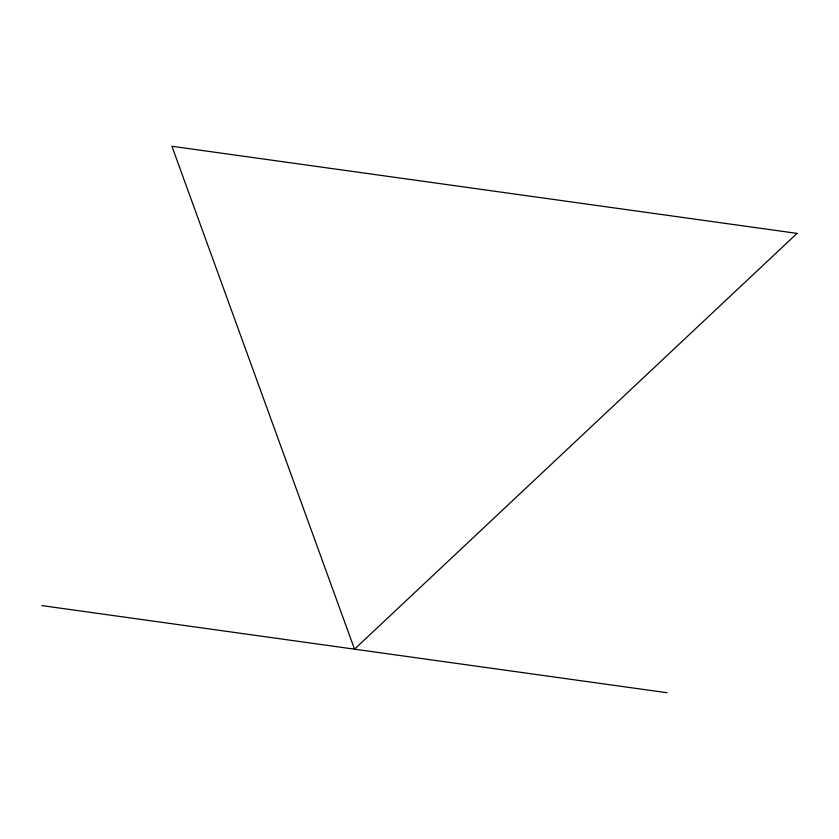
<?xml version="1.0" encoding="UTF-8"?>
<svg xmlns="http://www.w3.org/2000/svg" width="839" height="839" viewBox="0 0 839 839"><rect width="100%" height="100%" fill="white"/><g stroke="black" fill="none" stroke-linecap="round" stroke-linejoin="round"><path stroke-width="1.26" d="M41.95 605.611L667.089 692.741M797.05 233.389L354.519 649.176L171.911 146.259L797.05 233.389"/></g></svg>
